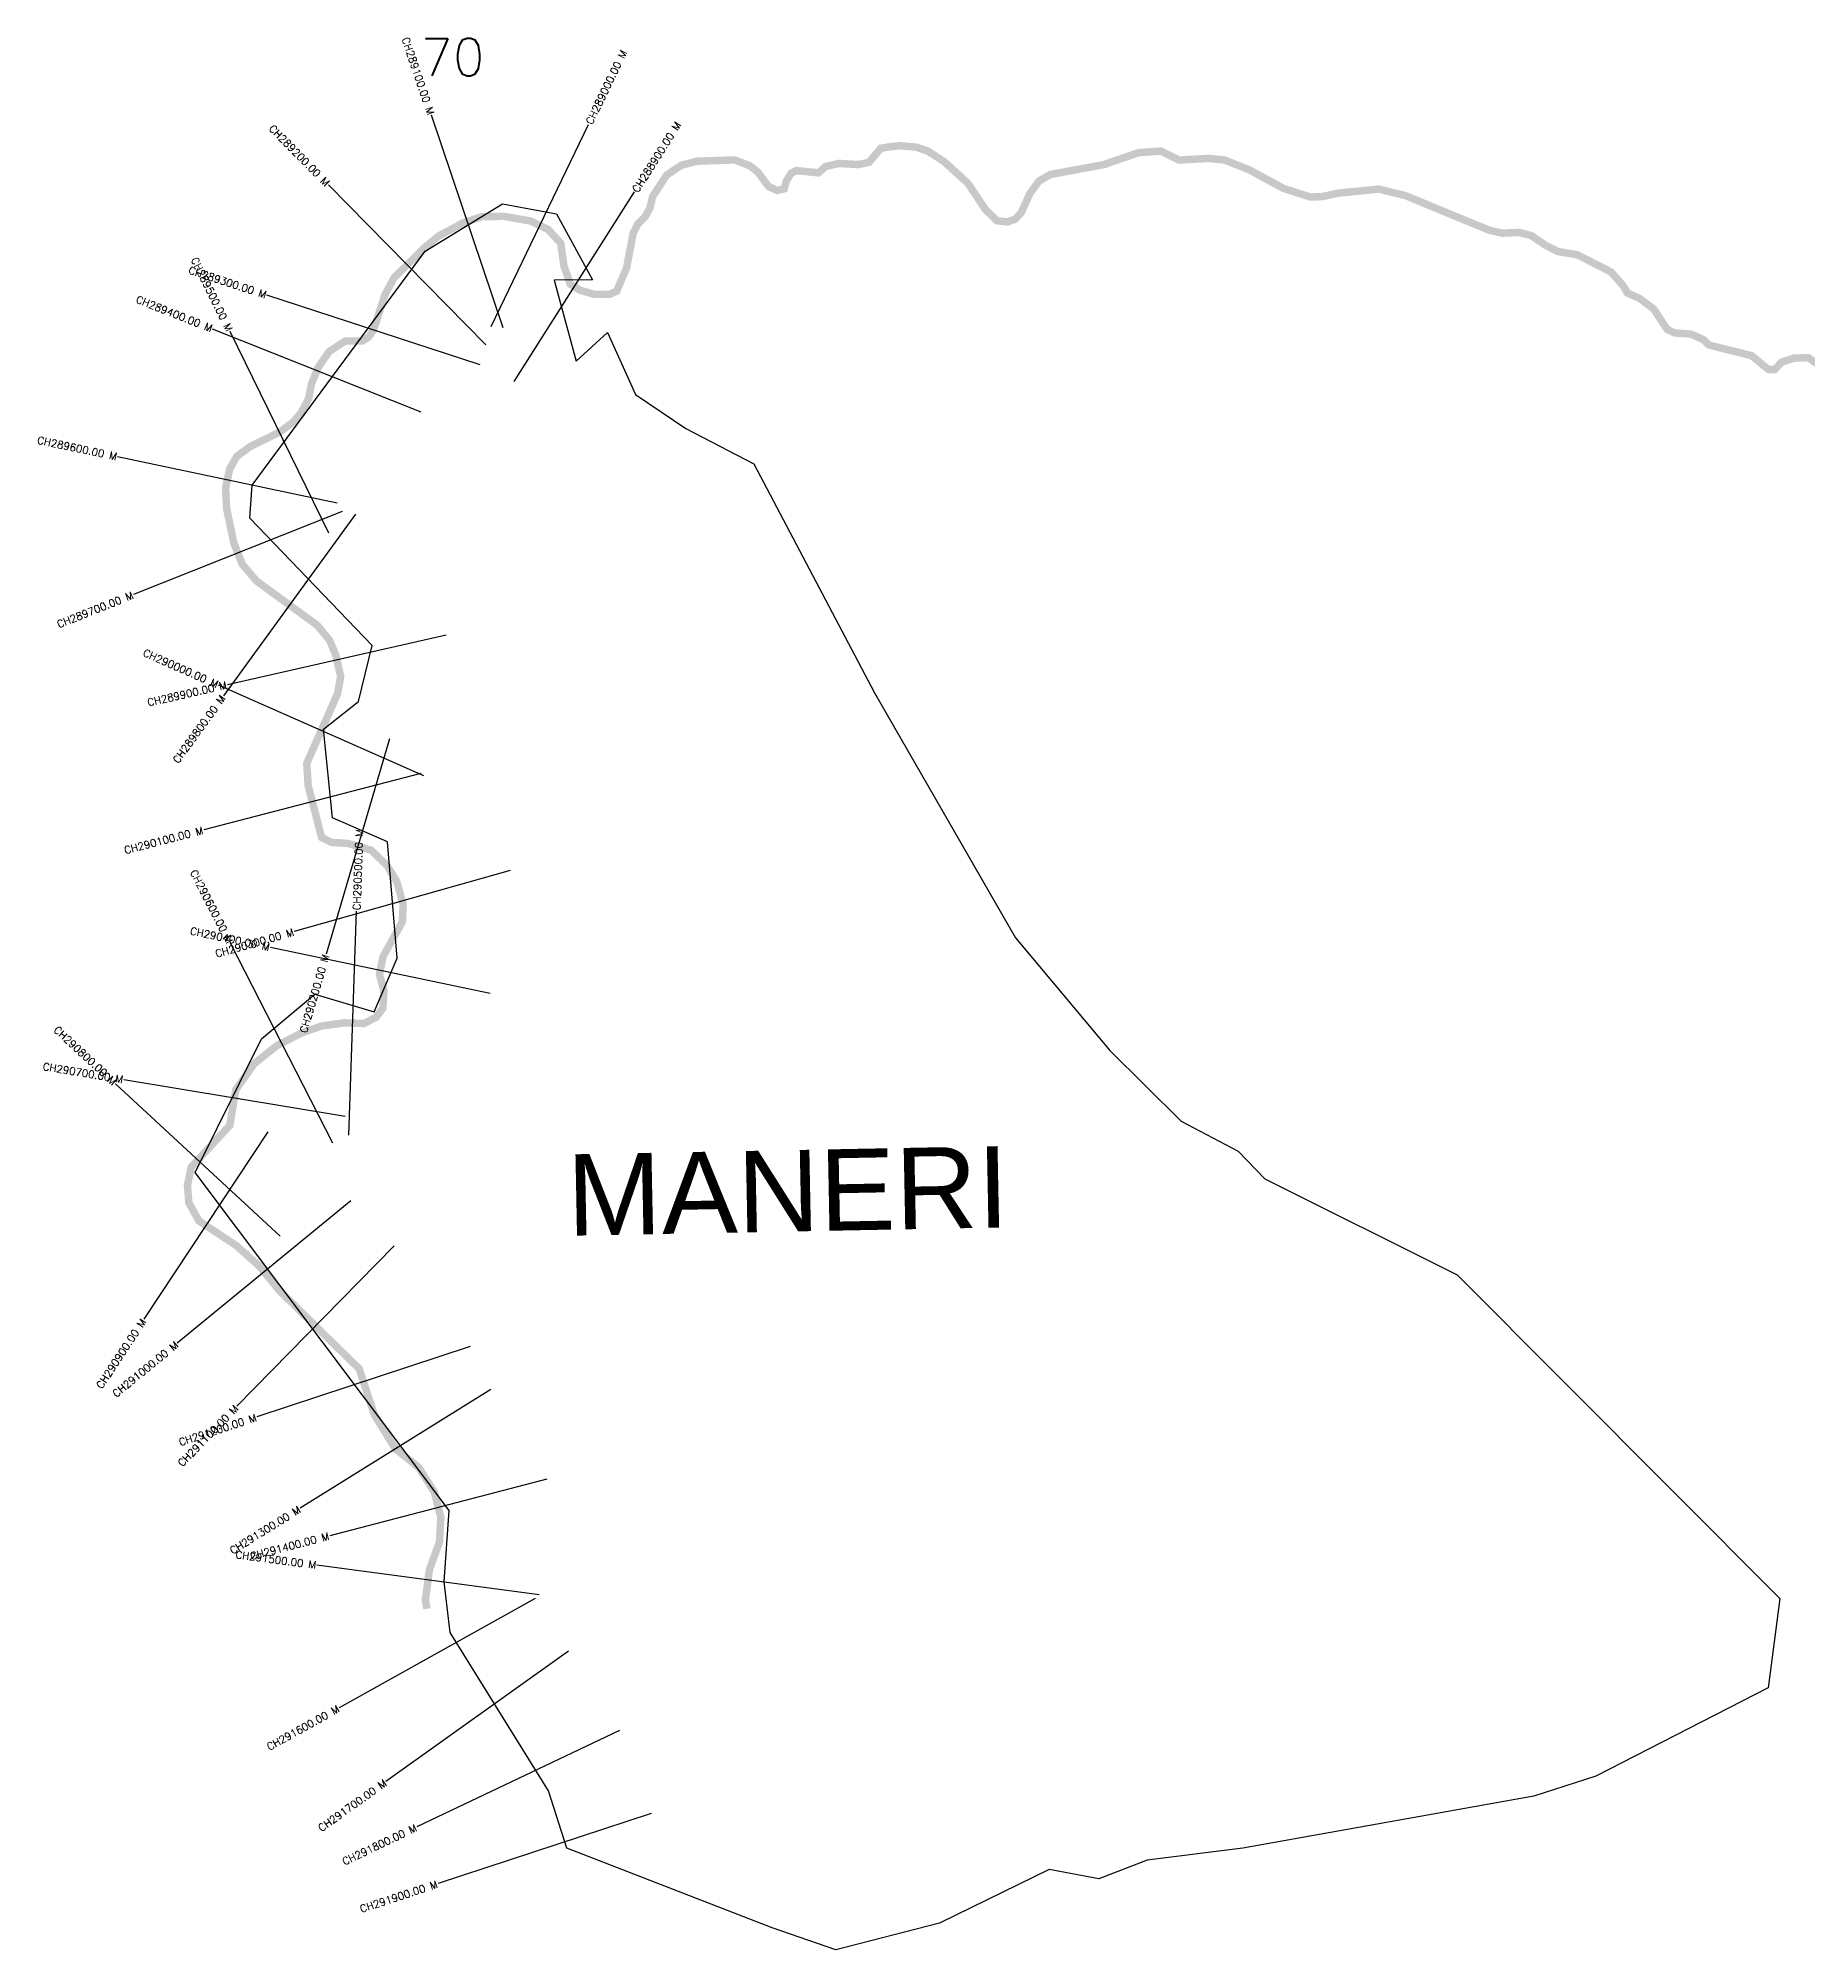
# Model space of a CAD drawing. Header units: metres. Extents: x 281526 to 285259, y 2020531 to 2023086.
# Drawn here: x 281526 to 283892, y 2020531 to 2023086 of the extents above; entities that cross this region are included whole.
import ezdxf
from ezdxf.enums import TextEntityAlignment as Align

# ---------------------------------------------------------------- set-up
doc = ezdxf.new("R2010")
doc.units = ezdxf.units.M
doc.header["$MEASUREMENT"] = 0
for name, color, linetype in [('CS', 134, 'Continuous'), ('CSMark', 6, 'Continuous'), ('UNPROTECTED', 10, 'Continuous'), ('village', 3, 'Continuous'), ('VILLAGE NAME', 250, 'Continuous')]:
    doc.layers.add(name, color=color, linetype=linetype)
doc.styles.get("Standard").update_dxf_attribs({"font": 'simplex.shx'})

msp = doc.modelspace()

# ---------------------------------------------------------------- linework, layer by layer
at = {"color": 6, "flags": 128}
msp.add_lwpolyline([(282245.2, 2022654.2), (282287.4, 2022692.3)], dxfattribs=at)
at = {"layer": 'CS'}
for p, q in [((282147.6, 2022698.4), (282051.8, 2022982.7)), ((282131.7, 2022700.2), (282261.8, 2022970.5)), ((282124.7, 2022676), (281914.1, 2022889.5)), ((282162.4, 2022627), (282323.3, 2022880.2)), ((282117, 2022648.9), (281831.8, 2022742.2)), ((282038.2, 2022586), (281759.4, 2022696.9)), ((281914.6, 2022424.3), (281782.7, 2022693.7)), ((281925.9, 2022464.2), (281632.3, 2022526.2)), ((281932.5, 2022452.9), (281653.7, 2022342.1)), ((281950.5, 2022449.3), (281773.8, 2022206.8)), ((282071.8, 2022287.7), (281779.2, 2022221.6)), ((282041.8, 2022099.6), (281767.4, 2022220.9)), ((281995.9, 2022149.4), (281911.3, 2021861.6)), ((282037.9, 2022102.7), (281747.5, 2022027.5)), ((282157.2, 2021973.4), (281868.5, 2021891.5)), ((281941.3, 2021619.3), (281951.8, 2021919.1)), ((281920.2, 2021609), (281783.3, 2021875.9)), ((282130.3, 2021809), (281836.7, 2021870.4)), ((281849.6, 2021484.3), (281629.5, 2021688.2)), ((281936.5, 2021644.3), (281640.6, 2021693.6)), ((281833.1, 2021623.9), (281667.6, 2021373.7)), ((281944.2, 2021531.9), (281712.2, 2021341.6)), ((282001.9, 2021471.5), (281792, 2021257.2)), ((282103.5, 2021336.8), (281818.6, 2021242.8)), ((282131.2, 2021279.5), (281876.5, 2021120.9)), ((282206.2, 2021159.6), (281915.9, 2021084)), ((282196.1, 2021005), (281898.8, 2021044.6)), ((282190.7, 2021000), (281928.5, 2020854.2)), ((282235.2, 2020930), (281991.1, 2020755.6)), ((282303.3, 2020823.9), (282032.4, 2020694.9)), ((282345.7, 2020713), (282060.7, 2020619.1))]:
    msp.add_line(p, q, dxfattribs=at)
at = {"layer": 'UNPROTECTED', "const_width": 10, "flags": 128}
msp.add_lwpolyline([(283903.4, 2022650.9), (283892.5, 2022658.7), (283873, 2022658), (283856.8, 2022652.7), (283847.6, 2022642.8), (283839.1, 2022643), (283833, 2022647.9), (283829.5, 2022650.8), (283816.8, 2022661.3), (283795.4, 2022666.7), (283782.3, 2022669.9), (283759.5, 2022675.7), (283752.2, 2022682.8), (283735.5, 2022690.2), (283713.9, 2022691.7), (283703.7, 2022696.6), (283685.8, 2022723.8), (283666.7, 2022738), (283650.6, 2022745.1), (283644.9, 2022755), (283628.8, 2022773.2), (283583.5, 2022796.3), (283557.8, 2022800.5), (283541.5, 2022808.7), (283522.4, 2022821.7), (283506.8, 2022826), (283483.3, 2022825.1), (283466.6, 2022828.8), (283425, 2022845.9), (283387, 2022861.6), (283354.3, 2022875.2), (283318, 2022884), (283293.3, 2022881.5), (283264.1, 2022878.6), (283242.5, 2022873.9), (283226.9, 2022873.4), (283190.9, 2022884.9), (283144.1, 2022910.3), (283112.1, 2022922.8), (283091.1, 2022925), (283060.8, 2022923.3), (283051.5, 2022922.8), (283035.3, 2022930.7), (283026.9, 2022934.8), (283012.6, 2022933.8), (282997.1, 2022932.7), (282966, 2022922), (282950.8, 2022916.7), (282925.3, 2022912), (282903.4, 2022908), (282879, 2022903.4), (282864.1, 2022894.7), (282852.2, 2022878.6), (282847.6, 2022868.4), (282840.2, 2022852.4), (282832.4, 2022843.8), (282821.9, 2022840.1), (282807.9, 2022841.7), (282792.4, 2022856.7), (282769.2, 2022891.6), (282737.2, 2022920.8), (282715.5, 2022934.8), (282700.3, 2022940), (282678.3, 2022942), (282662, 2022940.2), (282652.6, 2022938.5), (282642.3, 2022926.3), (282636.8, 2022919.7), (282622.6, 2022916.8), (282596.9, 2022918.3), (282578.9, 2022914.3), (282569.4, 2022905.7), (282553.8, 2022907.3), (282539.4, 2022908.7), (282532.6, 2022905), (282526.3, 2022894.7), (282523.4, 2022884.4), (282514.2, 2022882.1), (282502.5, 2022887.5), (282488.2, 2022906.7), (282477.9, 2022915), (282457.5, 2022923), (282432, 2022922.1), (282407.1, 2022921.3), (282385.6, 2022915.8), (282366.4, 2022902.7), (282353.8, 2022883.5), (282347.5, 2022873.9), (282344, 2022858.6), (282337.4, 2022846.8), (282327.7, 2022837.1), (282321.7, 2022825.3), (282316.2, 2022796.7), (282312.8, 2022778.8), (282304.5, 2022759.2), (282299.6, 2022747.7), (282290.4, 2022743.4), (282269.4, 2022743.4), (282250.3, 2022748.9), (282237.6, 2022756.9), (282229.1, 2022780.9), (282224.8, 2022811.6), (282208.1, 2022829.9), (282184.4, 2022841.3), (282148.8, 2022847.6), (282119, 2022847.1), (282093.5, 2022838.5), (282061.7, 2022821.3), (282043.1, 2022806.1), (282002.1, 2022765.6), (281990, 2022743.3), (281980, 2022712.7), (281974.2, 2022694.9), (281967.7, 2022686), (281959.6, 2022681.1), (281936.4, 2022680.8), (281915.2, 2022666.8), (281900.3, 2022645.3), (281891.4, 2022623), (281887.7, 2022603.8), (281877.7, 2022585.1), (281867.4, 2022572.8), (281849.3, 2022559.3), (281810, 2022540.1), (281792, 2022527), (281782.2, 2022510.1), (281776.8, 2022484.3), (281778, 2022457.5), (281787.7, 2022411.3), (281799.1, 2022382.4), (281818.3, 2022360), (281862.3, 2022328), (281899.4, 2022300.9), (281915.9, 2022280.8), (281924.2, 2022260.7), (281930.6, 2022232.3), (281930.6, 2022232.3), (281926.5, 2022209.7), (281917.8, 2022190), (281906.8, 2022165.1), (281896, 2022140.7), (281885.3, 2022116.5), (281887.1, 2022086.8), (281897.2, 2022047.9), (281905.1, 2022017.4), (281918.2, 2022010.8), (281940.2, 2022009.4), (281971.4, 2022000.3), (281992.5, 2021980.1), (282005.4, 2021958.9), (282014.1, 2021928.2), (282013.1, 2021904.8), (282006.3, 2021892.5), (281997.1, 2021876), (281987.4, 2021858.6), (281982.4, 2021834.8), (281988.4, 2021812.4), (281987, 2021789), (281977.9, 2021777.1), (281961.8, 2021768.7), (281935.6, 2021769.6), (281905.4, 2021765.5), (281878.8, 2021756.3), (281844.9, 2021738.9), (281815.1, 2021715), (281790.4, 2021680.2), (281785.3, 2021650), (281782.4, 2021632.6), (281763.8, 2021612.5), (281743.9, 2021591), (281730.6, 2021576.6), (281725.8, 2021552.4), (281727.6, 2021529), (281741.3, 2021504.7), (281771.1, 2021485.1), (281791.3, 2021471.7), (281822, 2021444.3), (281849, 2021411.4), (281912.3, 2021349.3), (281955.4, 2021307.2), (281964.1, 2021280.6), (281975.7, 2021245.5), (282004, 2021200.1), (282035.2, 2021175.1), (282055.8, 2021142.2), (282064.5, 2021108.7), (282062.6, 2021075.3), (282049.3, 2021039), (282043.8, 2020997.8), (282046, 2020986.4)], dxfattribs=at)
at = {"layer": 'village', "color": 6}
msp.add_polyline3d([(282287.4, 2022692.3, 0), (282324.5, 2022609.5, 0), (282392.1, 2022563.8, 0), (282482.9, 2022516.6, 0), (282644.1, 2022210.8, 0), (282832.9, 2021883.3, 0), (282958.8, 2021732.6, 0), (283054.1, 2021638, 0), (283130.3, 2021598.3, 0), (283165.8, 2021561, 0), (283423.3, 2021433, 0), (283854.4, 2021000.4, 0), (283838.8, 2020880.9, 0), (283608.3, 2020762.7, 0), (283525.5, 2020735.8, 0), (283136.5, 2020666.7, 0), (283008.5, 2020650.4, 0), (282944.1, 2020625.5, 0), (282877.5, 2020637.8, 0), (282731.2, 2020566.2, 0), (282592.5, 2020530.7, 0), (282507.2, 2020560, 0), (282232.9, 2020666.3, 0), (282208.5, 2020743.3, 0), (282077, 2020954.7, 0), (282069, 2021022.6, 0), (282075.7, 2021117.8, 0), (281736, 2021569.7, 0), (281824.8, 2021748.1, 0), (281896.2, 2021807.9, 0), (281975.3, 2021784.5, 0), (282006, 2021856.1, 0), (281993.4, 2022011.6, 0), (281919.6, 2022043.8, 0), (281907.6, 2022162.2, 0), (281954.4, 2022199.3, 0), (281972.6, 2022273.8, 0), (281809, 2022444, 0), (281812.3, 2022488.3, 0), (282043.5, 2022801.2, 0), (282146.8, 2022864.4, 0), (282219.1, 2022850.9, 0), (282267.2, 2022762.7, 0), (282216.2, 2022762.4, 0), (282245.2, 2022654.2, 0)], dxfattribs=at)
msp.add_polyline3d([(282287.4, 2022692.3, 0), (282324.5, 2022609.5, 0), (282392.1, 2022563.8, 0), (282482.9, 2022516.6, 0), (282644.1, 2022210.8, 0), (282832.9, 2021883.3, 0), (282958.8, 2021732.6, 0), (283054.1, 2021638, 0), (283130.3, 2021598.3, 0), (283165.8, 2021561, 0), (283423.3, 2021433, 0), (283854.4, 2021000.4, 0), (283838.8, 2020880.9, 0), (283608.3, 2020762.7, 0), (283525.5, 2020735.8, 0), (283136.5, 2020666.7, 0), (283008.5, 2020650.4, 0), (282944.1, 2020625.5, 0), (282877.5, 2020637.8, 0), (282731.2, 2020566.2, 0), (282592.5, 2020530.7, 0), (282507.2, 2020560, 0), (282232.9, 2020666.3, 0), (282208.5, 2020743.3, 0), (282077, 2020954.7, 0), (282069, 2021022.6, 0), (282075.7, 2021117.8, 0), (281736, 2021569.7, 0), (281824.8, 2021748.1, 0), (281896.2, 2021807.9, 0), (281975.3, 2021784.5, 0), (282006, 2021856.1, 0), (281993.4, 2022011.6, 0), (281919.6, 2022043.8, 0), (281907.6, 2022162.2, 0), (281954.4, 2022199.3, 0), (281972.6, 2022273.8, 0), (281809, 2022444, 0), (281812.3, 2022488.3, 0), (282043.5, 2022801.2, 0), (282146.8, 2022864.4, 0), (282219.1, 2022850.9, 0), (282267.2, 2022762.7, 0), (282216.2, 2022762.4, 0), (282245.2, 2022654.2, 0)], dxfattribs=at)

# ---------------------------------------------------------------- texts
at = {"insert": (282037.5, 2023085.5), "char_height": 50, "attachment_point": 1}
msp.add_mtext_dynamic_manual_height_columns('70', width=70.183, gutter_width=1, heights=[0], dxfattribs=at)
at = {"layer": 'CSMark'}
for s, rotation, p in [('CH289100.00 M', 288.6156, (282051.5, 2022983.7)), ('CH289200.00 M', 314.6087, (281913.4, 2022890.3)), ('CH289500.00 M', 296.0741, (281782.3, 2022694.6)), ('CH289300.00 M', 341.8761, (281830.9, 2022742.5)), ('CH289400.00 M', 338.3116, (281758.5, 2022697.3)), ('CH289600.00 M', 348.0721, (281631.4, 2022526.4)), ('CH289700.00 M', 21.6593, (281652.8, 2022341.8)), ('CH290000.00 M', 336.1453, (281766.5, 2022221.3)), ('CH289900.00 M', 12.734, (281778.2, 2022221.4)), ('CH289800.00 M', 53.9204, (281773.3, 2022206)), ('CH290100.00 M', 14.5194, (281746.5, 2022027.2)), ('CH290600.00 M', 297.1646, (281782.8, 2021876.8)), ('CH290400.00 M', 348.1823, (281835.7, 2021870.6)), ('CH290300.00 M', 15.8437, (281867.6, 2021891.2)), ('CH290200.00 M', 73.6216, (281911, 2021860.6)), ('CH290800.00 M', 317.177, (281628.8, 2021688.9)), ('CH290700.00 M', 350.5305, (281639.6, 2021693.8)), ('CH290900.00 M', 56.5307, (281667.1, 2021372.8)), ('CH291000.00 M', 39.3525, (281711.4, 2021341)), ('CH291100.00 M', 45.5898, (281791.3, 2021256.5)), ('CH291200.00 M', 18.2456, (281817.7, 2021242.5)), ('CH291300.00 M', 31.9052, (281875.7, 2021120.4)), ('CH291400.00 M', 14.5997, (281914.9, 2021083.8)), ('CH291500.00 M', 352.4019, (281897.8, 2021044.8)), ('CH291600.00 M', 29.0715, (281927.7, 2020853.7)), ('CH291700.00 M', 35.556, (281990.3, 2020755)), ('CH291800.00 M', 25.4689, (282031.5, 2020694.5)), ('CH291900.00 M', 18.2479, (282059.8, 2020618.8))]:
    msp.add_text(s, height=10, rotation=rotation, dxfattribs=at).set_placement(p, align=Align.MIDDLE_RIGHT)
for s, rotation, p in [('CH289000.00 M', 64.2842, (282262.3, 2022971.4)), ('CH288900.00 M', 57.5478, (282323.9, 2022881)), ('CH290500.00 M', 87.9907, (281951.9, 2021920.1))]:
    msp.add_text(s, height=10, rotation=rotation, dxfattribs=at).set_placement(p, align=Align.MIDDLE_LEFT)
at = {"layer": 'VILLAGE NAME', "insert": (282232, 2021593.7), "char_height": 108.748, "attachment_point": 1, "rotation": 1.1028}
msp.add_mtext_dynamic_manual_height_columns('{\\fArial|b0|i0|c0|p34;MANERI}', width=726.929, gutter_width=543.7, heights=[0], dxfattribs=at)

doc.saveas('drawing.dxf')
